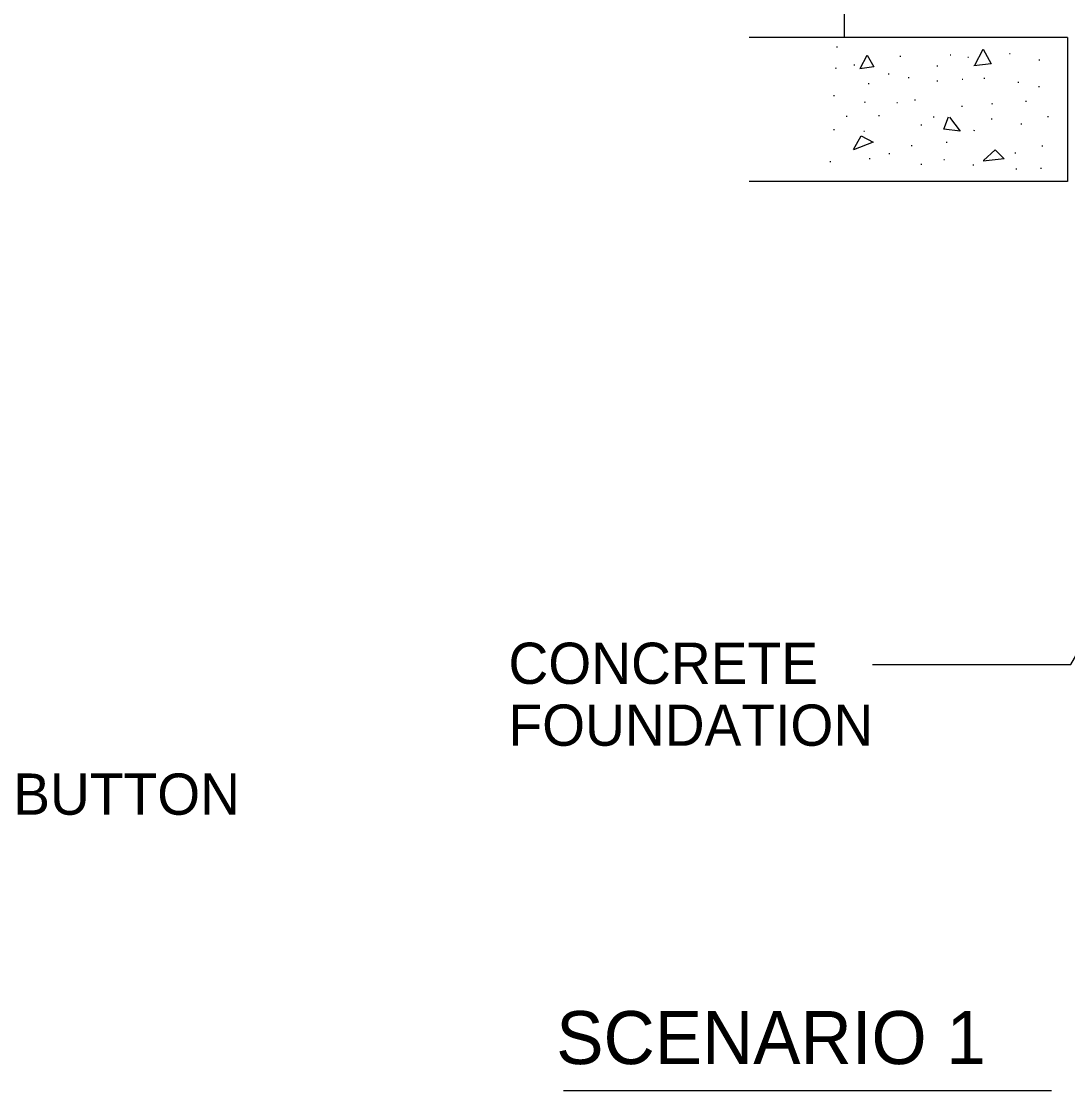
# Model space of a CAD drawing. Extents: x 100 to 1675, y 75 to 1075.
# Drawn here: x 528.2 to 705.8, y 580.7 to 762.2 of the extents above; entities that cross this region are included whole.
import ezdxf

# ---------------------------------------------------------------- set-up
doc = ezdxf.new("R2010")
doc.units = 0
for name, color, linetype in [('PV_Pr_Sidewalk', 7, 'Continuous'), ('SG_Ex_Foundations', 7, 'Continuous'), ('SH_General_Details', 7, 'Continuous')]:
    doc.layers.add(name, color=color, linetype=linetype)

msp = doc.modelspace()

# ---------------------------------------------------------------- linework, layer by layer
at = {"layer": 'PV_Pr_Sidewalk'}
for p, q in [((705.76, 759.45), (651.73, 759.45)), ((705.76, 759.45), (705.76, 734.98)), ((705.76, 734.98), (651.73, 734.98))]:
    msp.add_line(p, q, dxfattribs=at)
at = {"layer": 'SG_Ex_Foundations'}
for p, q in [((666.54, 757.85), (666.7, 757.85)), ((677.31, 756.28), (677.47, 756.28)), ((685.81, 756.5), (685.97, 756.49)), ((688.8, 756.1), (688.96, 756.09)), ((695.87, 756.72), (696.03, 756.71)), ((700.9, 755.67), (701.06, 755.67)), ((666.34, 754.27), (666.5, 754.26)), ((669.48, 754.82), (669.64, 754.82)), ((675.31, 753.29), (675.48, 753.29)), ((683.56, 754.66), (683.72, 754.66)), ((671.93, 751.65), (672.09, 751.64)), ((678.71, 752.66), (678.86, 752.66)), ((683.55, 752.11), (683.71, 752.1)), ((687.84, 752.37), (688, 752.36)), ((691.54, 752.52), (691.7, 752.52)), ((697.31, 751.86), (697.47, 751.85)), ((666.04, 749.62), (666.2, 749.62)), ((700.8, 751.12), (700.96, 751.11)), ((671.24, 748.5), (671.4, 748.49)), ((676.76, 748.4), (676.92, 748.39)), ((679.78, 748.89), (679.94, 748.88)), ((692.84, 748.22), (693, 748.21)), ((698.62, 748.63), (698.78, 748.62)), ((668.16, 746.11), (668.33, 746.1)), ((673.69, 746.18), (673.85, 746.18)), ((682.97, 745.99), (683.13, 745.98)), ((687.78, 747.78), (687.94, 747.78)), ((702.35, 746.05), (702.5, 746.04)), ((680.84, 744.63), (681, 744.62)), ((692.8, 745.63), (692.96, 745.62)), ((697.84, 744.79), (698, 744.79)), ((666.03, 743.82), (666.19, 743.82)), ((671.16, 743.53), (671.32, 743.52)), ((689.81, 743.69), (689.97, 743.68)), ((679.21, 741.11), (679.37, 741.1)), ((685.17, 741.68), (685.33, 741.68)), ((701.4, 741.05), (701.56, 741.04)), ((672.1, 738.9), (672.26, 738.89)), ((675.45, 739.76), (675.61, 739.75)), ((684.73, 738.73), (684.89, 738.73)), ((696.79, 739.86), (696.96, 739.86)), ((665.41, 738.4), (665.58, 738.39)), ((680.86, 737.97), (681.03, 737.96)), ((689.66, 737.83), (689.82, 737.82)), ((696.99, 737.16), (697.15, 737.16)), ((701.14, 737.26), (701.3, 737.25))]:
    msp.add_line(p, q, dxfattribs=at)
for points in [[(690.03, 754.74), (691.44, 757.45), (692.78, 754.98), (689.87, 754.63)], [(670.55, 754.18), (671.77, 756.46), (672.89, 754.44), (670.52, 754.1)], [(685.71, 745.92), (687.5, 743.55), (684.78, 743.87), (685.55, 745.97)], [(669.43, 740.43), (670.7, 742.75), (672.78, 741.65), (669.4, 740.38)], [(691.46, 738.55), (693.47, 740.39), (695.02, 738.84), (691.43, 738.47)]]:
    msp.add_lwpolyline(points, dxfattribs=at)
at = {"layer": 'SH_General_Details'}
for p, q in [((667.86, 872.97), (667.86, 759.45)), ((620.24, 580.68), (703, 580.68))]:
    msp.add_line(p, q, dxfattribs=at)
msp.add_lwpolyline([(672.63, 653.02), (706.3, 653.02), (733.47, 699.86)], dxfattribs=at)

# ---------------------------------------------------------------- texts
for s, height, p in [('CONCRETE ', 7, (610.88, 649.72)), ('FOUNDATION', 7, (610.88, 639.22)), ('PEDESTRIAN PUSH BUTTON', 7, (435.82, 627.51)), ('SCENARIO 1', 9, (618.98, 585.18))]:
    msp.add_text(s, height=height, dxfattribs=at).set_placement(p)

doc.saveas('drawing.dxf')
